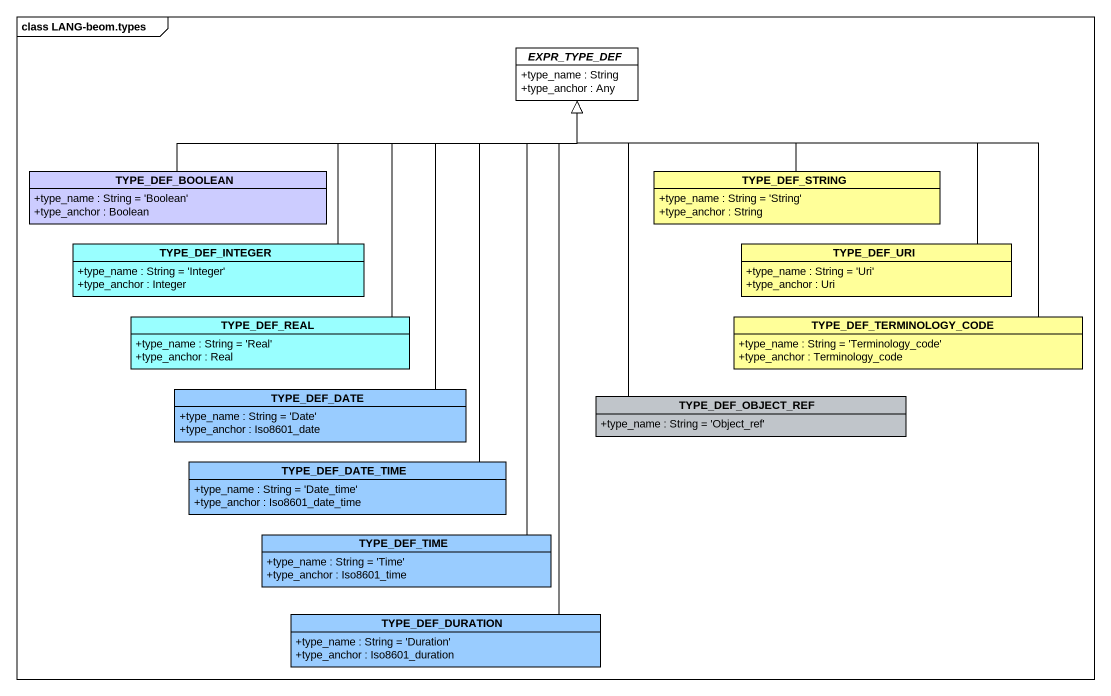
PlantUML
@startuml
mainframe class LANG-beom.types
hide circle
hide empty members
skinparam classAttributeIconSize 0
abstract class EXPR_TYPE_DEF #FFFFFF {
  +type_name : String
  +type_anchor : Any
}
class TYPE_DEF_BOOLEAN #CCCCFF {
  +type_name : String = 'Boolean'
  +type_anchor : Boolean
}
class TYPE_DEF_STRING #FFFF99 {
  +type_name : String = 'String'
  +type_anchor : String
}
class TYPE_DEF_INTEGER #99FFFF {
  +type_name : String = 'Integer'
  +type_anchor : Integer
}
class TYPE_DEF_URI #FFFF99 {
  +type_name : String = 'Uri'
  +type_anchor : Uri
}
class TYPE_DEF_REAL #99FFFF {
  +type_name : String = 'Real'
  +type_anchor : Real
}
class TYPE_DEF_TERMINOLOGY_CODE #FFFF99 {
  +type_name : String = 'Terminology_code'
  +type_anchor : Terminology_code
}
class TYPE_DEF_DATE #99CCFF {
  +type_name : String = 'Date'
  +type_anchor : Iso8601_date
}
class TYPE_DEF_OBJECT_REF #C0C5CA {
  +type_name : String = 'Object_ref'
}
class TYPE_DEF_DATE_TIME #99CCFF {
  +type_name : String = 'Date_time'
  +type_anchor : Iso8601_date_time
}
class TYPE_DEF_TIME #99CCFF {
  +type_name : String = 'Time'
  +type_anchor : Iso8601_time
}
class TYPE_DEF_DURATION #99CCFF {
  +type_name : String = 'Duration'
  +type_anchor : Iso8601_duration
}
TYPE_DEF_BOOLEAN -right-|> EXPR_TYPE_DEF
TYPE_DEF_STRING -left-|> EXPR_TYPE_DEF
TYPE_DEF_INTEGER -right-|> EXPR_TYPE_DEF
TYPE_DEF_URI -up-|> EXPR_TYPE_DEF
TYPE_DEF_REAL -up-|> EXPR_TYPE_DEF
TYPE_DEF_TERMINOLOGY_CODE -up-|> EXPR_TYPE_DEF
TYPE_DEF_DATE -up-|> EXPR_TYPE_DEF
TYPE_DEF_OBJECT_REF -up-|> EXPR_TYPE_DEF
TYPE_DEF_DATE_TIME -up-|> EXPR_TYPE_DEF
TYPE_DEF_TIME -up-|> EXPR_TYPE_DEF
TYPE_DEF_DURATION -up-|> EXPR_TYPE_DEF
@enduml
